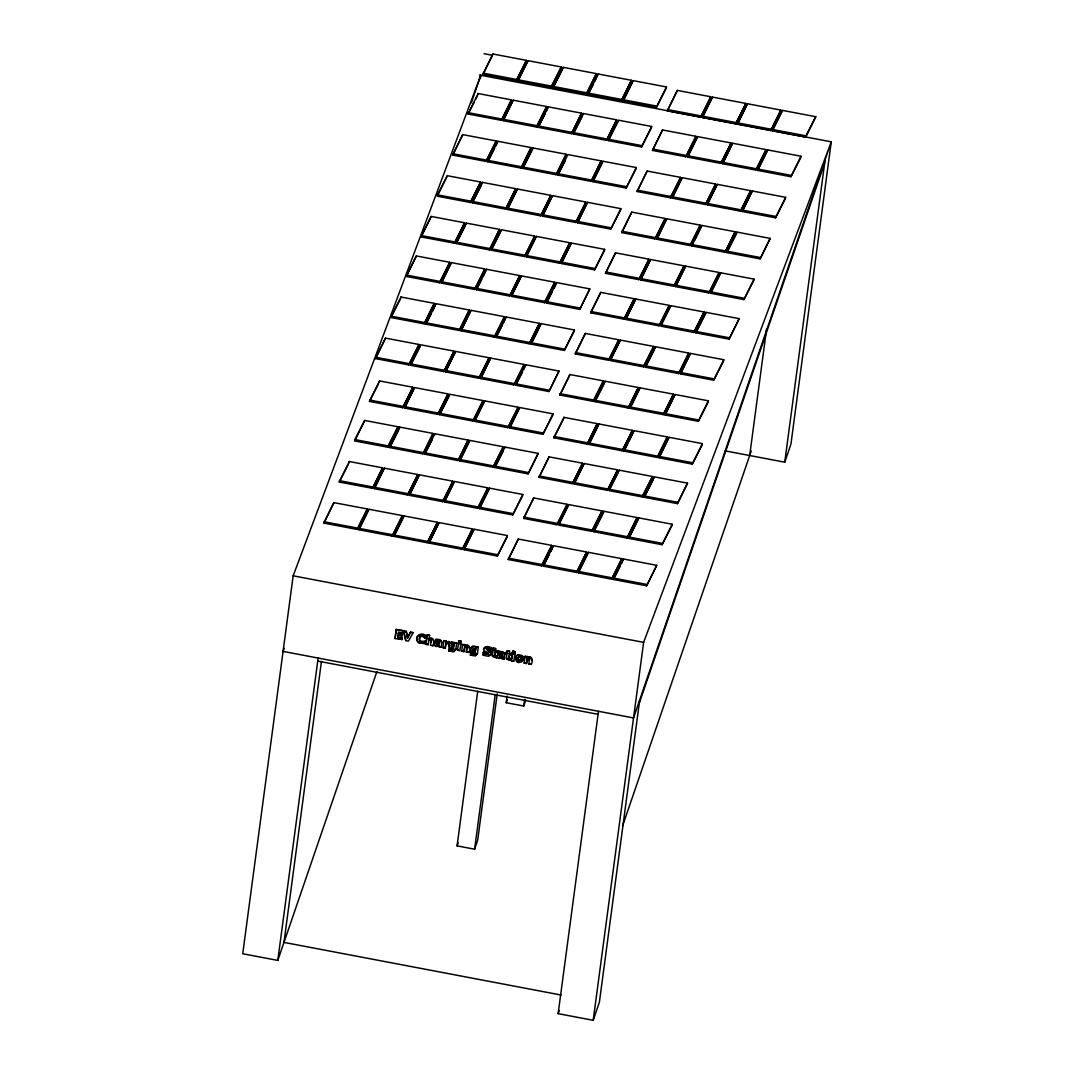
<?xml version="1.0" encoding="UTF-8"?>
<svg xmlns="http://www.w3.org/2000/svg" width="1074" height="1074" viewBox="0 0 1074 1074"><rect width="100%" height="100%" fill="white"/><g stroke="black" fill="none" stroke-linecap="round" stroke-linejoin="round"><path stroke-width="1.5" d="M518.111 658.04L518.5 659.906L520.447 660.094M441.723 642.896L440.582 640.681L435.561 639.742C436.688 645.058 444.139 639.862 435.346 641.312M434.5 644.011L435.467 642.145L439.561 642.064M451.335 645.232L451.872 646.937L453.792 647.045L453.778 643.903M472.936 649.327L473.473 651.045L475.406 651.153L475.795 648.199L475.218 651.69L472.896 651.166L473.54 648.092M419.558 638.251C418.269 644.064 427.345 638.815 424.579 643.594L419.102 643.017A4.336 3.678 18.9 0 1 417.182 641.084C414.604 635.607 421.76 631.754 425.76 635.553L425.304 638.144L423.331 636.721A2.86 2.43 18.9 0 0 421.451 636.385L420.135 637.057M515.708 657.583L516.903 660.805M416.967 637.741L417.356 640.547A4.336 3.678 18.9 0 0 419.29 642.467M492.429 654.388L492.456 655.409M506.378 657.033L506.404 658.067M469.257 648.32L468.21 645.769L464.76 645.877L465.042 644.615L462.505 644.709L464.854 645.152M531.751 660.188L530.69 657.637L527.24 657.744L527.522 656.482L524.985 656.576L527.334 657.019M448.932 644.722L449.402 647.38M470.546 648.83L470.815 652.025L473.513 653.328A3.249 2.752 18.9 0 0 475.044 652.979L475.232 652.442A3.249 2.752 18.9 0 1 473.701 652.791L472.466 652.549M430.969 642.091L430.849 640.48L428.996 639.715L431.157 640.144L430.54 645.313L432.903 645.756C435.145 642.762 433.735 636.009 429.144 638.533L428.956 639.084C433.225 636.64 435.01 642.722 432.903 645.756M529.254 660.752L529.442 658.818M494.872 654.093C493.892 656.845 498.873 654.67 496.591 657.798L492.429 656.375L492.832 651.341L491.932 651.18L492.644 651.891M508.821 656.751C507.827 659.49 512.822 657.315 510.526 660.443L506.378 659.02L506.78 653.999L505.693 654.361L506.78 653.999M725.098 450.852L784.745 462.182L790.92 444.166L831.263 141.822L480.803 75.261L293.162 575.812L242.737 953.752L277.79 960.411L376.92 671.545M277.79 960.411L318.132 658.053M321.462 661.356L283.966 942.395L561.044 995.021M397.917 638.547L401.971 639.312L395.031 638.574L396.36 629.404L403.126 630.693L402.723 632.868L398.454 632.062L398.253 633.579L402.186 634.318L398.253 633.579M396.36 629.404L395.031 638.574M397.742 637.392L402.2 637.661L397.742 637.392L398.226 634.68M398.038 635.217L401.971 635.969L402.186 634.318M402.374 633.781L401.971 635.969M401.797 639.849L402.2 637.661M480.36 78.59L480.803 75.261L479.528 74.912M424.579 643.594L425.022 641.017M425.304 638.144L425.76 635.553M425.841 644.413L428.378 644.319L425.841 644.413L427.224 634.868L429.573 635.311L428.956 639.084M426.029 643.876L427.224 634.868M428.19 644.87L428.996 639.715M435.534 640.762L435.749 639.191L438.487 639.379L440.77 640.144L441.924 641.809L441.132 647.327L438.89 646.186L435.896 646.467A2.229 1.893 18.9 0 1 434.795 645.702A2.282 1.933 18.9 0 1 434.312 644.548L434.688 642.937M439.024 645.179L439.387 643.286C436.406 641.621 435.843 646.776 439.024 645.179L439.387 643.286M445.227 648.105L445.804 643.742L448.731 643.487L445.992 643.205L445.227 648.105L442.877 647.649L443.924 640.614L446.274 641.057L445.965 642.534L448.986 641.567L446.153 641.984M445.965 642.534L446.274 641.057M448.543 644.024L448.986 641.567M455.967 648.803L453.711 651.851L448.798 651.005C448.086 646.494 451.953 651.421 453.429 649.139M451.536 644.494L451.281 647.058L453 647.743L454.195 644.105M450.274 648.172L452.1 648.683A3.249 2.752 18.9 0 0 453.631 648.347L452.261 650.294L449.201 648.844M455.792 649.34L456.745 643.044L452.53 642.064A3.101 2.631 18.9 0 0 450.691 642.212L448.905 644.548M457.484 650.428L458.544 643.38L460.894 643.836L459.833 650.871L457.672 649.891M458.41 642.99L458.813 640.869L461.296 641.339L460.894 643.46L458.598 642.44M466.653 646.561L464.787 646.508L463.981 651.663L461.632 651.22L462.693 644.172M463.981 651.663L464.787 646.508M464.76 645.877L465.042 644.615M466.331 652.106L468.882 652.012L466.331 652.106L466.774 647.488L464.599 647.058M466.519 651.569L466.962 646.951M468.694 652.562C470.962 649.555 469.526 642.802 464.948 645.34M477.581 652.898L475.312 655.946L470.399 655.113C469.7 650.602 473.553 655.529 475.044 653.247M475.232 652.442L473.862 654.402L470.801 652.938M477.393 653.448L478.346 647.139L474.144 646.159A3.101 2.631 18.9 0 0 472.305 646.32L470.519 648.656M497.222 693.858L477.688 840.19L474.601 849.198L457.081 845.869L477.715 691.213M489.1 655.57L491.033 654.039C487.838 649.206 482.75 648.186 491.073 649.837C477.903 645.729 495.033 651.448 490.59 655.14L488.133 656.214L484.334 655.489L482.776 654.71L483.461 652.16A5.759 4.887 18.9 0 0 485.878 653.717L488.361 653.811L487.717 652.361M491.113 650.428L491.556 647.917C489.086 646.145 483.219 645.541 483.595 650.012C484.522 652.052 491.905 654.791 485.69 654.254A5.759 4.887 18.9 0 1 483.273 652.697L483.233 652.119M491.744 651.717L492.12 649.757L493.02 649.931L491.932 650.307M491.932 651.18L492.12 649.757M492.832 650.468L493.275 648.078L495.624 648.521L495.181 650.925L497.638 650.804L495.369 650.374M495.181 651.797L494.658 655.717L496.967 655.825M495.181 650.925L495.624 648.521M494.993 652.334L497.262 652.764L497.638 650.804M502.283 654.522C502.055 651.878 496.349 654.925 498.645 651.139L503.048 651.784L504.82 653.757L504.028 659.261L501.692 658.818L501.974 657.597L498.994 657.879A2.229 1.893 18.9 0 1 497.88 657.113A2.282 1.933 18.9 0 1 497.396 655.946L498.363 654.093L502.471 654.012L497.718 654.952M498.242 653.247L498.645 651.139M474.601 849.198L495.235 694.542M502.108 655.771L500.095 655.758L499.638 656.751L501.92 657.127L502.283 655.234M504.028 659.261L504.31 653.354L498.457 651.676M505.693 654.361L506.069 652.415L506.968 652.576L506.069 652.415M506.78 653.126L507.21 650.723L509.559 651.166L509.13 653.569L511.573 653.462L509.13 653.569M510.915 658.469L508.901 658.751L508.633 657.288L509.13 654.442L511.211 655.409L511.573 653.462M511.479 660.685L512.54 653.636L514.889 654.079L513.828 661.128L511.479 660.685L513.828 661.128M512.405 653.234L512.808 651.113L515.292 651.582L515.077 653.167L512.405 653.234L515.077 653.167M511.882 658.523L512.54 653.636M525.79 700.033L523.736 706.034L506.216 702.705L507.103 696.059M514.889 653.717L515.292 651.582M529.133 658.429L527.267 658.375L526.475 663.531L524.125 663.088L525.173 656.039M526.475 663.531L527.267 658.375M527.24 657.744L527.522 656.482M528.824 663.974L531.361 663.88L528.824 663.974L529.442 660.215M523.736 706.034L524.622 699.389M531.187 664.43C533.442 661.423 532.006 654.67 527.428 657.207M639.715 699.939L599.373 1002.297L593.197 1020.3L558.144 1013.641L598.486 711.283M593.197 1020.3L643.621 642.359L831.263 141.822L633.539 717.942L283.08 651.394L284.113 648.401M749.692 455.524L766.554 329.141M784.745 462.182L825.087 159.825M323.838 523.092L333.907 502.619L367.201 508.942L366.972 510.284L357.132 529.415L323.838 523.092L333.907 502.619M339.236 482.011L349.305 461.525L382.599 467.848L372.53 488.334L339.236 482.011L348.325 464.344M349.09 462.881L349.305 461.525M354.85 439.575L354.635 440.931L387.929 447.254L397.998 426.767L364.704 420.444L354.85 439.575L388.144 445.898L397.998 426.767M364.704 420.444L355.387 439.454M375.47 358.609L385.539 338.122L418.833 344.445L418.618 345.801L408.764 364.918L375.47 358.609L385.539 338.122M369.456 401.394L379.525 380.921L412.819 387.231L402.75 407.717L369.456 401.394L378.545 383.74M379.31 382.263L379.525 380.921M390.882 317.515L400.951 297.028L434.245 303.351L424.176 323.838L390.882 317.515L399.971 299.847M357.132 529.415L367.201 508.942M358.877 529.75L368.946 509.264L402.24 515.587L402.025 516.943L392.171 536.074L358.877 529.75L368.946 509.264M400.723 298.384L400.951 297.028M406.281 276.434L416.35 255.948L449.644 262.271L449.415 263.627L439.575 282.757L406.281 276.434L416.35 255.948M372.53 488.334L382.599 467.848M374.289 488.657L384.344 468.183L417.638 474.493L417.424 475.849L407.57 494.98L374.289 488.657L384.344 468.183M421.102 236.911L431.157 216.424L464.451 222.748L464.237 224.09L454.383 243.221L421.102 236.911L431.157 216.424M387.929 447.254L388.144 445.898M389.687 447.589L399.743 427.103L433.037 433.426L422.968 453.913L389.687 447.589L398.776 429.922M408.764 364.918L418.833 344.445M402.75 407.717L412.819 387.231M399.528 428.459L399.743 427.103M437.507 194.837L437.293 196.193L470.573 202.516L480.642 182.03L447.348 175.706L437.507 194.837L470.801 201.16L480.642 182.03M410.523 365.254L420.592 344.767L453.886 351.091L453.658 352.447L443.817 371.577L410.523 365.254L420.364 346.123M404.495 408.053L414.564 387.566L447.858 393.889L447.643 395.245L437.789 414.376L404.495 408.053L414.564 387.566M447.348 175.706L438.044 194.716M424.176 323.838L434.245 303.351M452.691 155.099L462.76 134.612L496.054 140.936L495.826 142.292L485.985 161.422L452.691 155.099L462.76 134.612M425.922 324.16L435.99 303.687L469.284 310.01L459.216 330.483L425.922 324.16L431.224 313.863M392.171 536.074L402.24 515.587M393.93 536.409L403.999 515.923L437.279 522.246L437.064 523.602L427.21 542.732L393.93 536.409L403.999 515.923M435.99 303.687L432.741 310.923M439.575 282.757L449.644 262.271M468.089 114.032L478.158 93.545L511.452 99.869L501.383 120.342L468.089 114.032L474.144 102.258M441.32 283.093L451.389 262.606L484.683 268.93L484.468 270.286L474.614 289.416L441.32 283.093L451.389 262.606M407.57 494.98L417.638 474.493M409.328 495.315L419.397 474.829L452.691 481.152L452.463 482.508L442.622 501.639L409.328 495.315L419.397 474.829M477.943 94.901L478.158 93.545M454.383 243.221L464.451 222.748M482.911 74.495L492.979 54.009L526.273 60.332L526.045 61.688L516.205 80.819L482.911 74.495L492.979 54.009M456.141 243.556L466.21 223.07L499.504 229.393L489.435 249.88L456.141 243.556L465.23 225.902M422.968 453.913L433.037 433.426M424.727 454.235L434.795 433.762L468.089 440.085L458.021 460.558L424.727 454.235L432.298 439.521M465.995 224.426L466.21 223.07M470.573 202.516L470.801 201.16M443.817 371.577L453.886 351.091M434.581 435.104L434.795 433.762M437.789 414.376L447.858 393.889M472.332 202.852L482.401 182.365L515.695 188.688L505.626 209.175L472.332 202.852L481.421 185.184M445.562 371.913L455.631 351.426L488.925 357.749L488.71 359.105L478.856 378.236L445.562 371.913L455.631 351.426M439.548 414.712L449.617 394.225L482.911 400.548L482.682 401.904L472.842 421.035L439.548 414.712L449.388 395.581M482.186 183.721L482.401 182.365M485.985 161.422L496.054 140.936M459.216 330.483L469.284 310.01M487.73 161.758L497.799 141.271L531.093 147.594L521.024 168.081L487.73 161.758L494.55 148.507M460.974 330.819L471.03 310.332L504.324 316.655L504.109 318.011L494.255 337.142L460.974 330.819L471.03 310.332M427.21 542.732L437.279 522.246M428.969 543.068L439.038 522.582L472.332 528.905L472.104 530.261L462.263 549.391L428.969 543.068L439.038 522.582M497.799 141.271L496.067 145.567M501.383 120.342L511.452 99.869M474.614 289.416L484.683 268.93M503.129 120.677L513.197 100.191L546.491 106.514L546.277 107.87L536.423 127L503.129 120.677L513.197 100.191M476.373 289.752L486.428 269.265L519.722 275.588L509.653 296.075L476.373 289.752L481.676 279.441M442.622 501.639L452.691 481.152M444.368 501.974L454.436 481.488L487.73 487.811L487.515 489.167L477.662 508.297L444.368 501.974L454.436 481.488M516.205 80.819L526.273 60.332M486.428 269.265L483.179 276.501M489.435 249.88L499.504 229.393M518.178 79.798L517.95 81.154L551.244 87.477L561.313 66.991L528.019 60.668L518.178 79.798L551.472 86.121L561.313 66.991M491.18 250.215L501.249 229.729L534.543 236.052L534.328 237.408L524.474 256.538L491.18 250.215L501.034 231.085M458.021 460.558L468.089 440.085M459.766 460.894L469.835 440.407L503.129 446.73L502.914 448.086L493.06 467.217L459.766 460.894L469.835 440.407M528.019 60.668L518.715 79.677M505.626 209.175L515.695 188.688M478.856 378.236L488.925 357.749M472.842 421.035L482.911 400.548M507.371 209.497L517.44 189.011L550.734 195.334L550.519 196.69L540.665 215.82L507.371 209.497L517.44 189.011M480.615 378.572L490.684 358.085L523.964 364.408L523.75 365.764L513.896 384.895L480.615 378.572L490.684 358.085M474.587 421.37L484.656 400.884L517.95 407.207L517.735 408.563L507.881 427.68L474.587 421.37L484.656 400.884M521.024 168.081L531.093 147.594M494.255 337.142L504.324 316.655M522.783 168.417L532.852 147.93L566.146 154.253L556.077 174.726L522.783 168.417L531.872 150.749M496.013 337.478L506.082 316.991L539.376 323.314L529.307 343.801L496.013 337.478L502.068 325.704M462.263 549.391L472.332 528.905M464.008 549.713L474.077 529.227L507.371 535.55L507.156 536.906L497.302 556.037L464.008 549.713L474.077 529.227M532.623 149.286L532.852 147.93M536.423 127L546.491 106.514M506.082 316.991L503.585 322.764M509.653 296.075L519.722 275.588M538.181 127.336L548.25 106.85L581.544 113.173L571.475 133.659L538.181 127.336L545.001 114.086M511.627 295.041L511.412 296.397L544.706 302.72L554.775 282.234L521.481 275.911L511.627 295.041L544.921 301.364L554.775 282.234M477.662 508.297L487.73 487.811M479.42 508.633L489.489 488.146L522.783 494.47L522.555 495.812L512.714 514.943L479.42 508.633L489.489 488.146M551.244 87.477L551.472 86.121M548.25 106.85L546.518 111.146M524.474 256.538L534.543 236.052M521.481 275.911L512.164 294.934M553.003 87.8L563.071 67.313L596.365 73.636L586.297 94.123L553.003 87.8L562.091 70.146M526.233 256.874L536.302 236.387L569.596 242.711L569.368 244.067L559.527 263.197L526.233 256.874L536.302 236.387M493.06 467.217L503.129 446.73M494.819 467.552L504.887 447.066L538.181 453.389L528.113 473.876L494.819 467.552L503.156 451.362M562.843 68.669L563.071 67.313M540.665 215.82L550.734 195.334M513.896 384.895L523.964 364.408M507.881 427.68L517.95 407.207M504.659 448.422L504.887 447.066M542.424 216.156L552.492 195.669L585.786 201.993L585.558 203.348L575.718 222.479L542.424 216.156L552.492 195.669M515.654 385.217L525.723 364.744L559.017 371.054L548.948 391.54L515.654 385.217L522.474 371.98M509.64 428.016L519.709 407.529L553.003 413.852L552.774 415.208L542.934 434.339L509.64 428.016L519.709 407.529M556.077 174.726L566.146 154.253M525.723 364.744L523.991 369.04M529.307 343.801L539.376 323.314M557.822 175.062L567.891 154.575L601.185 160.899L591.116 181.385L557.822 175.062L565.407 160.348M531.053 344.136L541.121 323.65L574.415 329.973L574.201 331.329L564.347 350.46L531.053 344.136L541.121 323.65M497.302 556.037L507.371 535.55M571.475 133.659L581.544 113.173M544.706 302.72L544.921 301.364M573.221 133.995L583.289 113.508L616.583 119.832L606.515 140.318L573.221 133.995L582.309 116.328M546.451 303.056L556.52 282.569L589.814 288.893L579.745 309.379L546.451 303.056L552.519 291.282M512.714 514.943L522.783 494.47M508.23 559.514L518.299 539.027L551.593 545.35L551.378 546.706L541.524 565.837L508.23 559.514L518.299 539.027M583.075 114.864L583.289 113.508M586.297 94.123L596.365 73.636M559.527 263.197L569.596 242.711M556.305 283.925L556.52 282.569M588.042 94.458L598.111 73.972L631.405 80.295L621.336 100.781L588.042 94.458L593.345 84.161M561.272 263.519L571.341 243.046L604.635 249.356L604.42 250.712L594.566 269.843L561.272 263.519L571.341 243.046M528.113 473.876L538.181 453.389M523.642 518.42L533.697 497.933L566.991 504.256L566.777 505.612L556.923 524.743L523.642 518.42L533.697 497.933M598.111 73.972L594.862 81.221M575.718 222.479L585.786 201.993M548.948 391.54L559.017 371.054M542.934 434.339L553.003 413.852M577.463 222.815L587.532 202.328L620.826 208.651L620.611 210.007L610.757 229.138L577.463 222.815L587.532 202.328M539.027 477.339L549.096 456.853L582.39 463.176L582.175 464.532L572.321 483.662L539.027 477.339L549.096 456.853M591.116 181.385L601.185 160.899M564.347 350.46L574.415 329.973M592.875 181.721L602.944 161.234L636.238 167.557L636.009 168.913L626.169 188.044L592.875 181.721L602.944 161.234M559.876 395.017L569.945 374.531L603.239 380.854L603.011 382.21L593.17 401.34L559.876 395.017L569.945 374.531M553.848 437.816L563.917 417.33L597.211 423.653L587.142 444.139L553.848 437.816L562.951 420.149M606.515 140.318L616.583 119.832M579.745 309.379L589.814 288.893M608.273 140.64L618.342 120.167L651.636 126.477L651.408 127.833L641.567 146.963L608.273 140.64L618.114 121.51M563.702 418.685L563.917 417.33M575.275 353.923L585.343 333.437L618.637 339.76L618.423 341.116L608.569 360.246L575.275 353.923L585.343 333.437M541.524 565.837L551.593 545.35M543.283 566.159L553.338 545.686L586.632 552.009L576.563 572.482L543.283 566.159L549.338 554.399M621.336 100.781L631.405 80.295M594.566 269.843L604.635 249.356M623.095 101.117L633.163 80.631L666.444 86.954L666.229 88.31L656.375 107.44L623.095 101.117L633.163 80.631M590.673 312.843L600.742 292.37L634.036 298.693L633.821 300.035L623.967 319.166L590.673 312.843L600.742 292.37M553.123 547.042L553.338 545.686M556.923 524.743L566.991 504.256M558.896 523.723L558.681 525.079L591.975 531.402L602.044 510.915L568.75 504.592L558.896 523.723L592.19 530.046L602.044 510.915M610.757 229.138L620.826 208.651M605.494 273.32L615.563 252.833L648.857 259.156L648.629 260.512L638.788 279.643L605.494 273.32L615.563 252.833M568.75 504.592L559.433 523.602M572.321 483.662L582.39 463.176M574.08 483.998L584.149 463.512L617.443 469.835L617.214 471.191L607.374 490.321L574.08 483.998L584.149 463.512M626.169 188.044L636.238 167.557M593.17 401.34L603.239 380.854M587.142 444.139L597.211 423.653M621.685 232.602L631.754 212.115L665.048 218.438L664.819 219.794L654.979 238.925L621.685 232.602L631.754 212.115M594.915 401.676L604.984 381.189L638.278 387.513L628.209 407.999L594.915 401.676L604.004 384.009M588.901 444.461L598.97 423.988L632.264 430.312L632.036 431.654L622.195 450.785L588.901 444.461L598.97 423.988M641.567 146.963L651.636 126.477M604.769 382.545L604.984 381.189M608.569 360.246L618.637 339.76M637.083 191.508L647.152 171.035L680.446 177.358L680.231 178.7L670.377 197.831L637.083 191.508L647.152 171.035M610.542 359.226L610.327 360.582L643.608 366.905L653.677 346.419L620.383 340.096L610.542 359.226L643.836 365.549L653.677 346.419M576.563 572.482L586.632 552.009M578.322 572.818L588.391 552.331L621.685 558.655L621.457 560.01L611.616 579.141L578.322 572.818L588.391 552.331M656.375 107.44L666.444 86.954M620.383 340.096L611.079 359.105M623.967 319.166L634.036 298.693M652.482 150.441L662.551 129.954L695.845 136.277L695.63 137.633L685.776 156.764L652.482 150.441L662.551 129.954M625.712 319.502L635.781 299.015L669.075 305.338L668.86 306.694L659.006 325.825L625.712 319.502L635.781 299.015M591.975 531.402L592.19 530.046M593.721 531.724L603.789 511.251L637.083 517.561L627.015 538.047L593.721 531.724L602.823 514.07M638.788 279.643L648.857 259.156M667.303 110.904L677.372 90.417L710.666 96.741L710.451 98.096L700.597 117.227L667.303 110.904L677.372 90.417M640.534 279.978L650.602 259.492L683.896 265.815L683.682 267.171L673.828 286.288L640.534 279.978L650.602 259.492M603.575 512.593L603.789 511.251M607.374 490.321L617.443 469.835M609.347 489.301L609.119 490.657L642.413 496.98L652.482 476.494L619.188 470.17L609.347 489.301L642.641 495.624L652.482 476.494M654.979 238.925L665.048 218.438M628.209 407.999L638.278 387.513M622.195 450.785L632.264 430.312M619.188 470.17L609.884 489.18M656.724 239.26L666.793 218.774L700.087 225.097L699.872 226.453L690.018 245.584L656.724 239.26L666.793 218.774M629.968 408.321L640.037 387.835L673.317 394.158L673.103 395.514L663.249 414.645L629.968 408.321L640.037 387.835M623.94 451.12L634.009 430.634L667.303 436.957L657.234 457.443L623.94 451.12L627.726 443.763M670.377 197.831L680.446 177.358M643.608 366.905L643.836 365.549M634.009 430.634L629.243 440.823M672.136 198.166L682.205 177.68L715.499 184.003L715.271 185.359L705.43 204.49L672.136 198.166L682.205 177.68M645.367 367.241L655.435 346.754L688.729 353.077L678.661 373.551L645.367 367.241L654.455 349.574M611.616 579.141L621.685 558.655M613.361 579.477L623.43 558.99L656.724 565.313L646.655 585.8L613.361 579.477L620.181 566.226M685.776 156.764L695.845 136.277M655.221 348.11L655.435 346.754M659.006 325.825L669.075 305.338M687.535 157.099L697.603 136.613L730.897 142.936L730.669 144.292L720.829 163.409L687.535 157.099L697.603 136.613M660.98 324.804L660.765 326.16L694.059 332.484L704.128 311.997L670.834 305.674L660.98 324.804L694.274 331.128L704.128 311.997M623.43 558.99L621.698 563.286M627.015 538.047L637.083 517.561M628.773 538.383L638.842 517.896L672.136 524.219L671.908 525.575L662.067 544.706L628.773 538.383L638.842 517.896M700.597 117.227L710.666 96.741M673.828 286.288L683.896 265.815M670.834 305.674L661.517 324.684M702.356 117.563L712.424 97.076L745.718 103.399L745.49 104.755L735.65 123.886L702.356 117.563L712.424 97.076M675.586 286.624L685.655 266.137L718.949 272.46L718.721 273.816L708.88 292.947L675.586 286.624L685.655 266.137M642.413 496.98L642.641 495.624M644.172 497.302L654.241 476.829L687.535 483.152L677.466 503.625L644.172 497.302L653.261 479.648M690.018 245.584L700.087 225.097M663.249 414.645L673.317 394.158M654.012 478.185L654.241 476.829M657.234 457.443L667.303 436.957M691.777 245.919L701.846 225.433L735.14 231.756L725.071 252.242L691.777 245.919L693.294 242.966M665.007 414.98L675.076 394.494L708.37 400.817L708.142 402.173L698.301 421.303L665.007 414.98L675.076 394.494M658.993 457.779L669.062 437.293L702.356 443.616L702.128 444.972L692.287 464.102L658.993 457.779L669.062 437.293M701.846 225.433L694.811 240.026M705.43 204.49L715.499 184.003M678.661 373.551L688.729 353.077M707.175 204.825L717.244 184.339L750.538 190.662L750.323 192.018L740.469 211.148L707.175 204.825L717.244 184.339M680.406 373.886L690.475 353.4L723.769 359.723L723.554 361.079L713.7 380.209L680.406 373.886L690.475 353.4M646.655 585.8L656.724 565.313M720.829 163.409L730.897 142.936M694.059 332.484L694.274 331.128M722.574 163.745L732.643 143.258L765.937 149.581L765.722 150.937L755.868 170.068L722.574 163.745L732.643 143.258M695.804 332.819L705.873 312.333L739.167 318.656L729.098 339.142L695.804 332.819L704.906 315.152M662.067 544.706L672.136 524.219M735.65 123.886L745.718 103.399M705.658 313.689L705.873 312.333M708.88 292.947L718.949 272.46M737.395 124.222L747.464 103.735L780.758 110.058L780.543 111.414L770.689 130.545L737.395 124.222L747.464 103.735M710.626 293.283L720.694 272.796L753.988 279.119L753.773 280.475L743.92 299.606L710.626 293.283L720.694 272.796M677.466 503.625L687.535 483.152M725.071 252.242L735.14 231.756M698.301 421.303L708.37 400.817M692.287 464.102L702.356 443.616M726.816 252.565L736.885 232.091L770.179 238.401L760.11 258.888L726.816 252.565L735.905 234.911M736.67 233.434L736.885 232.091M740.469 211.148L750.538 190.662M713.7 380.209L723.769 359.723M742.228 211.484L752.297 190.997L785.591 197.321L785.363 198.677L775.522 217.807L742.228 211.484L752.297 190.997M755.868 170.068L765.937 149.581M729.098 339.142L739.167 318.656M757.626 170.404L767.695 149.917L800.989 156.24L800.761 157.596L790.92 176.727L757.626 170.404L767.695 149.917M770.689 130.545L780.758 110.058M743.92 299.606L753.988 279.119M772.662 129.511L772.448 130.867L805.728 137.19L815.797 116.704L782.516 110.394L772.662 129.511L805.956 135.834L815.797 116.704M782.516 110.394L773.199 129.404M760.11 258.888L770.179 238.401M775.522 217.807L785.591 197.321M790.92 176.727L800.989 156.24M805.728 137.19L805.956 135.834M419.719 637.54C417.813 640.95 422.176 643.501 424.848 641.567M449.093 644.011L449.214 647.917L451.912 649.233A3.249 2.752 18.9 0 0 453.443 648.884L453.631 648.347M470.358 649.367L472.117 646.857A3.101 2.631 18.9 0 1 473.956 646.709L478.346 647.139M515.869 656.818C514.433 670.136 532.328 656.12 518.393 654.778A3.329 2.819 18.9 0 0 516.554 655.65L515.681 657.369M523.145 660.349L522.622 656.872L518.205 655.315A3.329 2.819 18.9 0 0 516.366 656.187L515.963 656.724M520.662 660.094L520.689 657.489L518.581 657.06M518.366 657.073C515.574 662.336 523.414 661.208 520.675 656.697M483.582 649.166L485.703 647.219L491.556 647.917M497.584 654.885L497.208 656.496A2.282 1.933 18.9 0 0 497.692 657.65A2.229 1.893 18.9 0 0 498.806 658.416L501.974 657.597M471.365 102.768L474.09 94.861M474.627 93.277L480.803 75.261M403.126 630.693L396.185 629.941M407.69 637.54L410.644 632.116L413.181 632.599L408.402 641.111L405.784 640.614L403.502 631.337L406.294 631.284L407.502 638.09L406.294 631.284M405.784 640.614L403.69 630.787M407.502 638.09L410.644 632.116M413.181 632.599L410.456 632.653M425.049 638.104L423.518 636.184M429.573 635.311L427.036 635.405M438.796 646.884L439.078 645.649M441.132 647.327L438.984 646.333M443.924 640.614L446.086 641.594M442.877 647.649L445.401 647.555M448.798 651.005L450.127 650.884M449.187 643.944L450.503 642.762A3.101 2.631 18.9 0 1 452.355 642.601L454.154 643.42L454.463 642.614M456.745 643.044L454.154 643.42M458.813 640.869L461.296 641.339M458.544 643.38L460.894 643.836M461.632 651.22L464.169 651.126M470.399 655.113L473.137 655.341M475.755 647.528L476.064 646.709M482.776 654.71L484.508 654.952M493.275 648.078L495.436 649.058M496.591 657.798L492.617 655.825M501.92 657.127L499.813 655.811M507.21 650.723L509.559 651.166M512.808 651.113L515.104 652.133M510.526 660.443L509.882 659.879M514.889 654.079L512.352 654.173M457.081 845.869L458.101 842.862M506.216 702.705L507.237 699.711M524.125 663.088L526.649 662.994M639.312 702.96L824.684 162.845M558.144 1013.641L559.178 1010.647M622.49 826.161L751.236 451.026M416.994 637.325L420.229 634.653L425.572 636.09M419.531 638.077L419.974 636.963M455.792 649.622L453.886 651.3M477.393 653.73L475.5 655.409M475.661 99.305L477.178 96.365M554.036 288.342L555.553 285.402M550.855 551.445L552.372 548.505M518.178 657.624L518.769 656.523M523.038 660.443L521.521 661.691M419.786 637.5L420.713 636.184M451.362 645.031L452.208 643.836M472.963 649.139L475.607 648.75M434.822 643.017L439.387 642.601M451.751 644.534L454.007 644.642M439.212 644.642L436.917 643.863L439.199 643.823M527.079 658.912L528.945 658.966L529.321 659.96M424.754 643.044L420.216 642.87M438.044 646.065L436.568 646.065M483.998 53.7L491.959 55.217M483.125 73.139L516.419 79.463M553.217 86.444L586.511 92.767M588.27 93.102L621.551 99.426M623.309 99.761L656.603 106.084M667.531 109.548L700.825 115.871M702.571 116.207L735.865 122.53M737.61 122.866L770.904 129.189M468.304 112.676L501.598 118.999M503.357 119.321L536.651 125.645M538.396 125.98L571.69 132.303M573.449 132.639L606.743 138.962M608.488 139.284L641.782 145.608M652.71 149.085L686.004 155.408M687.749 155.743L721.043 162.067M722.802 162.389L756.096 168.712M757.841 169.048L791.135 175.371M452.906 153.743L486.2 160.066M487.958 160.402L521.252 166.725M522.998 167.061L556.292 173.384M558.05 173.706L591.344 180.029M593.09 180.365L626.384 186.688M637.312 190.165L670.606 196.475M672.351 196.81L705.645 203.134M707.404 203.469L740.698 209.792M742.443 210.128L775.737 216.451M472.547 201.496L505.841 207.819M507.599 208.141L540.893 214.464M542.639 214.8L575.933 221.123M577.691 221.459L610.985 227.782M621.9 231.246L655.194 237.569M656.952 237.904L690.246 244.228M691.992 244.563L725.286 250.886M727.044 251.209L760.338 257.532M421.317 235.555L454.611 241.878M456.356 242.2L489.65 248.524M491.409 248.859L524.703 255.182M526.448 255.518L559.742 261.841M561.501 262.163L594.795 268.487M605.709 271.964L639.003 278.287M640.762 278.622L674.056 284.946M675.801 285.268L709.095 291.591M710.854 291.927L744.148 298.25M406.496 275.078L439.79 281.401M441.535 281.737L474.829 288.06M476.588 288.396L509.882 294.719M546.679 301.7L579.973 308.023M590.888 311.5L624.182 317.823M625.941 318.146L659.235 324.469M696.033 331.463L729.327 337.786M391.097 316.159L424.391 322.482M426.136 322.818L459.43 329.141M461.189 329.463L494.483 335.786M496.228 336.122L529.522 342.445M531.281 342.781L564.575 349.104M575.489 352.567L608.783 358.891M645.581 365.885L678.875 372.208M680.634 372.53L713.928 378.853M375.699 357.253L408.993 363.576M410.738 363.898L444.032 370.221M445.777 370.557L479.071 376.88M480.83 377.216L514.124 383.539M515.869 383.874L549.163 390.184M560.091 393.661L593.385 399.984M595.13 400.32L628.424 406.643M630.183 406.965L663.477 413.289M665.222 413.624L698.516 419.947M369.671 400.038L402.965 406.361M404.723 406.697L438.017 413.02M439.763 413.356L473.057 419.679M474.815 420.015L508.109 426.338M509.855 426.66L543.149 432.983M554.077 436.46L587.371 442.783M589.116 443.119L622.41 449.429M624.169 449.764L657.463 456.088M659.208 456.423L692.502 462.746M389.902 446.234L423.196 452.557M424.942 452.892L458.236 459.202M459.994 459.538L493.288 465.861M495.033 466.197L528.327 472.52M539.255 475.983L572.549 482.307M574.295 482.642L607.589 488.965M644.387 495.96L677.681 502.283M339.451 480.655L372.745 486.978M374.504 487.301L407.798 493.624M409.543 493.959L442.837 500.283M444.596 500.618L477.89 506.941M479.635 507.277L512.929 513.6M523.857 517.064L557.151 523.387M593.949 530.381L627.243 536.691M628.988 537.027L662.282 543.35M324.053 521.749L357.347 528.059M359.092 528.395L392.386 534.718M394.145 535.053L427.439 541.377M429.184 541.712L462.478 548.035M464.237 548.358L497.531 554.681M508.445 558.158L541.739 564.481M543.498 564.817L576.792 571.14M578.537 571.462L611.831 577.785M613.59 578.121L646.884 584.444M293.162 575.812L643.621 642.359M403.502 631.337L406.106 631.834M498.43 652.71L502.108 653.14M317.729 661.074L598.084 714.317M508.821 659.731L506.807 658.832M519.131 661.772L517.52 661.222M485.609 651.475L486.656 651.931M471.889 652.28L470.493 649.622M435.668 645.743A2.229 1.893 18.9 0 1 434.983 645.165A2.282 1.933 18.9 0 1 434.728 644.803"/></g></svg>
